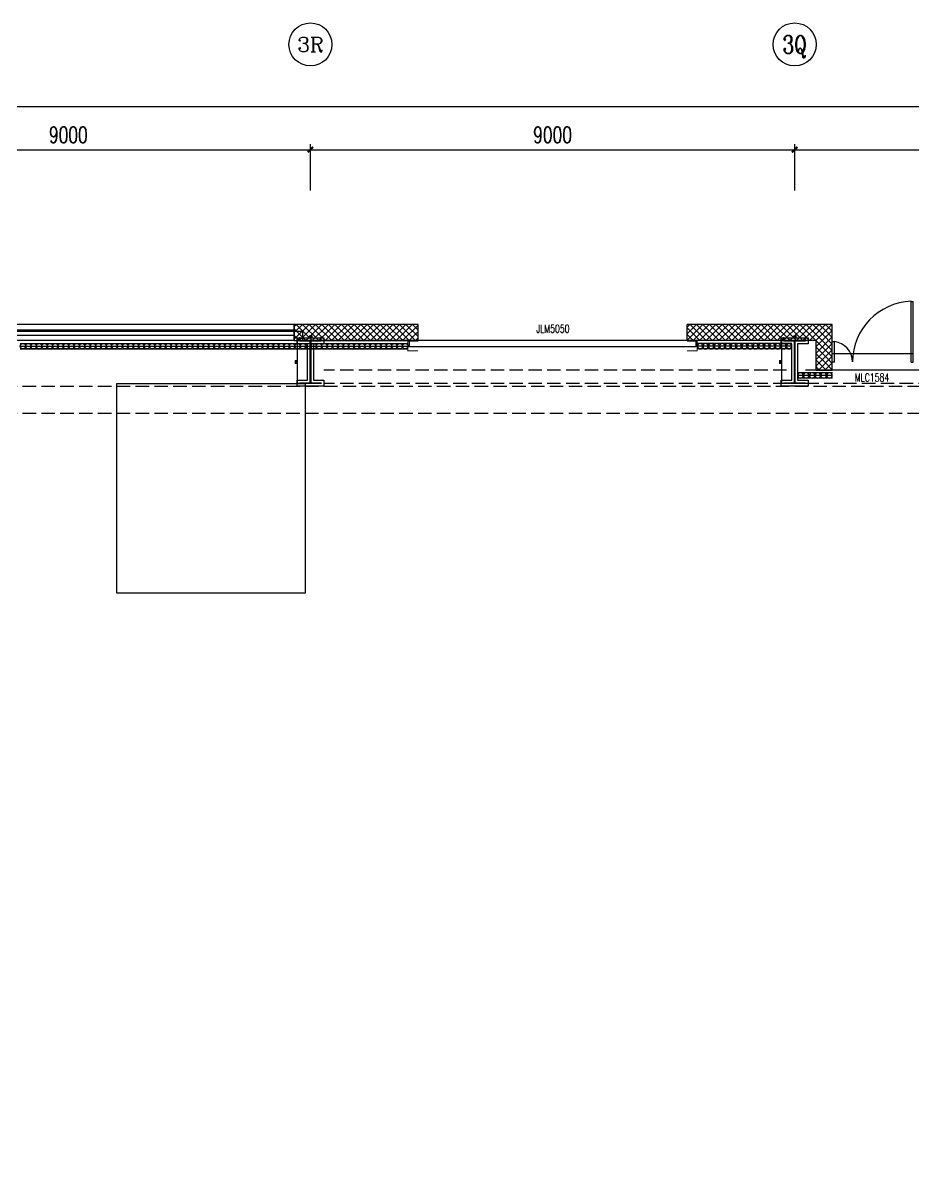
# Model space of a CAD drawing. Extents: x -474411 to 577939, y 0 to 1014176.
# Drawn here: x -269198 to -252654, y 605678 to 627024 of the extents above; entities that cross this region are included whole.
import ezdxf
from ezdxf.enums import TextEntityAlignment as Align

# ---------------------------------------------------------------- set-up
doc = ezdxf.new("R2010")
doc.units = 0
doc.header["$LTSCALE"] = 1000
doc.header["$MEASUREMENT"] = 0
doc.linetypes.add('10平面$0$DASH', pattern=[0.35, 0.25, -0.1])
doc.linetypes.add('DASH', pattern=[0.35, 0.25, -0.1])
doc.layers.get('Defpoints').update_dxf_attribs({"color": 210})
for name, color, linetype in [('10平面$0$WINDOW', 4, 'Continuous'), ('10平面$0$WINDOW_TEXT', 7, 'Continuous'), ('A-AXIS-D', 1, 'Continuous'), ('A-AXIS-DP', 126, 'Continuous'), ('A-HATCH-2', 251, 'Continuous'), ('A-SFCE', 30, 'Continuous'), ('A-WINDOW', 140, 'Continuous'), ('AS-COLN', 6, 'Continuous'), ('AS-WALL', 40, 'Continuous'), ('AS-结构边线层', 200, 'Continuous'), ('DIM_SYMB', 3, 'Continuous'), ('PUB_HATCH', 8, 'Continuous'), ('PUB_TEXT', 7, 'Continuous'), ('建-窗', 4, 'Continuous'), ('建-门窗编号', 7, 'Continuous')]:
    doc.layers.add(name, color=color, linetype=linetype)
doc.styles.add('10平面$0$_TCH_WINDOW', font='SIMPLEX', dxfattribs={"height": 3.5, "bigfont": 'GBCBIG'})
doc.styles.add('_TCH_AXIS', font='COMPLEX', dxfattribs={"bigfont": 'GBCBIG'})
doc.styles.add('_TCH_DIM_T3', font='SIMPLEX', dxfattribs={"width": 0.705882, "bigfont": 'GBCBIG'})
doc.styles.add('A-WIN-LABEL', font='SIMPLEX', dxfattribs={"bigfont": 'GBCBIG'})
doc.dimstyles.new('_TCH_ARCH&&10', dxfattribs={"dimtxt": 29.75, "dimasz": 10, "dimexe": 10, "dimexo": 10, "dimgap": 12.625, "dimtad": 1, "dimdec": 0, "dimzin": 0, "dimdsep": 46, "dimtxsty": '_TCH_DIM_T3', "dimblk": 'ARCHTICK', "dimcen": 0.09, "dimclrt": 7, "dimazin": 2, "dimtfac": 1, "dimtdec": 0, "dimtix": 1, "dimtmove": 2, "dimatfit": 3, "dimfxl": 0, "dimtolj": 1, "dimtzin": 0, "dimarcsym": 0})
doc.dimstyles.new('_TCH_ARCH&&100', dxfattribs={"dimtxt": 297.5, "dimasz": 100, "dimexe": 100, "dimexo": 100, "dimgap": 126.25, "dimtad": 1, "dimdec": 0, "dimzin": 0, "dimdsep": 46, "dimtxsty": '_TCH_DIM_T3', "dimblk": 'ARCHTICK', "dimcen": 0.09, "dimclrt": 7, "dimazin": 2, "dimtfac": 1, "dimtdec": 0, "dimtix": 1, "dimtmove": 2, "dimatfit": 3, "dimfxl": 0, "dimtolj": 1, "dimtzin": 0, "dimarcsym": 0})
pattern_1 = [(45, (60, 0), (-60.000061, 60.000061), []), (135, (60, 0), (-60.000061, -60.000061), [])]

# ---------------------------------------------------------------- blocks, each defined once
blk = doc.blocks.new('43243')
at = {"layer": 'AS-结构边线层', "color": 8}
blk.add_lwpolyline([(-252354, 620570), (-254454, 620570), (-254454, 621120), (-263994, 621120), (-263994, 621290), (-277514, 621290), (-277514, 621120), (-279354, 621120), (-279354, 620570), (-281454, 620570), (-281454, 621120), (-295987, 621120), (-313454, 567286)], dxfattribs=at)
blk.add_lwpolyline([(-267454, 620320), (-263954, 620320), (-263954, 616420), (-267454, 616420)], close=True, dxfattribs=at)
blk = doc.blocks.new('4324324')
at = {"layer": 'A-HATCH-2', "linetype": 'DASH'}
for p, q in [((-294754, 620270), (-135554, 620270)), ((-294754, 619770), (-135554, 619770))]:
    blk.add_line(p, q, dxfattribs=at)
blk = doc.blocks.new('_ArchTick')
at = {"color": 0, "linetype": 'ByBlock', "const_width": 0.4}
blk.add_lwpolyline([(-0.5, -0.5), (0.5, 0.5)], dxfattribs=at)
blk = doc.blocks.new('*D1161')
at = {"layer": 'A-AXIS-DP', "color": 0, "lineweight": -2}
for p, q in [((-255054, 621130), (-255054, 621179)), ((-255054, 621169), (-254654, 621169)), ((-254654, 621130), (-254654, 621179))]:
    blk.add_line(p, q, dxfattribs=at)
at = {"layer": 'Defpoints', "color": 0}
for p in [(-254654, 621169), (-255054, 621120), (-254654, 621120)]:
    blk.add_point(p, dxfattribs=at)
at = {"layer": 'A-AXIS-DP', "color": 0, "lineweight": -2, "xscale": 10, "yscale": 10, "zscale": 10, "rotation": 180}
blk.add_blockref('_ArchTick', (-255054, 621169), dxfattribs=at)
at = {"layer": 'A-AXIS-DP', "color": 0, "lineweight": -2, "xscale": 10, "yscale": 10, "zscale": 10}
blk.add_blockref('_ArchTick', (-254654, 621169), dxfattribs=at)
at = {"layer": 'A-AXIS-DP', "color": 7, "insert": (-254854, 621196), "char_height": 29.8, "attachment_point": 5, "style": '_TCH_DIM_T3'}
blk.add_mtext('\\A1;400', dxfattribs=at)
blk = doc.blocks.new('*D1162')
at = {"layer": 'A-AXIS-DP', "color": 0, "lineweight": -2}
for p, q in [((-255064, 621120), (-255105, 621120)), ((-255095, 620320), (-255095, 621120)), ((-255064, 620320), (-255105, 620320))]:
    blk.add_line(p, q, dxfattribs=at)
at = {"layer": 'Defpoints', "color": 0}
for p in [(-255095, 621120), (-255054, 621120), (-255054, 620320)]:
    blk.add_point(p, dxfattribs=at)
at = {"layer": 'A-AXIS-DP', "color": 0, "lineweight": -2, "xscale": 10, "yscale": 10, "zscale": 10}
for p, rotation in [((-255095, 621120), 90), ((-255095, 620320), 270)]:
    blk.add_blockref('_ArchTick', p, dxfattribs=dict(at, rotation=rotation))
at = {"layer": 'A-AXIS-DP', "color": 7, "insert": (-255123, 620720), "char_height": 29.8, "attachment_point": 5, "rotation": 90, "style": '_TCH_DIM_T3'}
blk.add_mtext('\\A1;800', dxfattribs=at)
blk = doc.blocks.new('*D1163')
at = {"layer": 'A-AXIS-DP', "color": 0, "lineweight": -2}
for p, q in [((-264054, 621130), (-264054, 621179)), ((-264054, 621169), (-263654, 621169)), ((-263654, 621130), (-263654, 621179))]:
    blk.add_line(p, q, dxfattribs=at)
at = {"layer": 'Defpoints', "color": 0}
for p in [(-263654, 621169), (-264054, 621120), (-263654, 621120)]:
    blk.add_point(p, dxfattribs=at)
at = {"layer": 'A-AXIS-DP', "color": 0, "lineweight": -2, "xscale": 10, "yscale": 10, "zscale": 10, "rotation": 180}
blk.add_blockref('_ArchTick', (-264054, 621169), dxfattribs=at)
at = {"layer": 'A-AXIS-DP', "color": 0, "lineweight": -2, "xscale": 10, "yscale": 10, "zscale": 10}
blk.add_blockref('_ArchTick', (-263654, 621169), dxfattribs=at)
at = {"layer": 'A-AXIS-DP', "color": 7, "insert": (-263854, 621196), "char_height": 29.8, "attachment_point": 5, "style": '_TCH_DIM_T3'}
blk.add_mtext('\\A1;400', dxfattribs=at)
blk = doc.blocks.new('*D1164')
at = {"layer": 'A-AXIS-DP', "color": 0, "lineweight": -2}
for p, q in [((-264064, 621120), (-264105, 621120)), ((-264095, 620320), (-264095, 621120)), ((-264064, 620320), (-264105, 620320))]:
    blk.add_line(p, q, dxfattribs=at)
at = {"layer": 'Defpoints', "color": 0}
for p in [(-264095, 621120), (-264054, 621120), (-264054, 620320)]:
    blk.add_point(p, dxfattribs=at)
at = {"layer": 'A-AXIS-DP', "color": 0, "lineweight": -2, "xscale": 10, "yscale": 10, "zscale": 10}
for p, rotation in [((-264095, 621120), 90), ((-264095, 620320), 270)]:
    blk.add_blockref('_ArchTick', p, dxfattribs=dict(at, rotation=rotation))
at = {"layer": 'A-AXIS-DP', "color": 7, "insert": (-264123, 620720), "char_height": 29.8, "attachment_point": 5, "rotation": 90, "style": '_TCH_DIM_T3'}
blk.add_mtext('\\A1;800', dxfattribs=at)
blk = doc.blocks.new('34242343243')
at = {"color": 8}
for p, q in [((-269248, 621064), (-269148, 621064)), ((-269248, 621014), (-269148, 621014)), ((-269248, 620964), (-269148, 620964)), ((-269148, 621064), (-269048, 621064)), ((-269148, 621014), (-269048, 621014)), ((-269148, 620964), (-269048, 620964)), ((-269048, 621064), (-268948, 621064)), ((-269048, 621014), (-268948, 621014)), ((-269048, 620964), (-268948, 620964)), ((-268948, 621064), (-268847, 621064)), ((-268948, 621014), (-268847, 621014)), ((-268948, 620964), (-268847, 620964)), ((-268847, 621064), (-268747, 621064)), ((-268847, 621014), (-268747, 621014)), ((-268847, 620964), (-268747, 620964)), ((-268747, 621064), (-268647, 621064)), ((-268747, 621014), (-268647, 621014)), ((-268747, 620964), (-268647, 620964)), ((-268647, 621064), (-268547, 621064)), ((-268647, 621014), (-268547, 621014)), ((-268647, 620964), (-268547, 620964)), ((-268547, 621064), (-268447, 621064)), ((-268547, 621014), (-268447, 621014)), ((-268547, 620964), (-268447, 620964)), ((-268447, 621064), (-268347, 621064)), ((-268447, 621014), (-268347, 621014)), ((-268447, 620964), (-268347, 620964)), ((-268347, 621064), (-268247, 621064)), ((-268347, 621014), (-268247, 621014)), ((-268347, 620964), (-268247, 620964)), ((-268247, 621064), (-268147, 621064)), ((-268247, 621014), (-268147, 621014)), ((-268247, 620964), (-268147, 620964)), ((-268147, 621064), (-268047, 621064)), ((-268147, 621014), (-268047, 621014)), ((-268147, 620964), (-268047, 620964)), ((-268047, 621064), (-267947, 621064)), ((-268047, 621014), (-267947, 621014)), ((-268047, 620964), (-267947, 620964)), ((-267947, 621064), (-267847, 621064)), ((-267947, 621014), (-267847, 621014)), ((-267947, 620964), (-267847, 620964)), ((-267847, 621064), (-267747, 621064)), ((-267847, 621014), (-267747, 621014)), ((-267847, 620964), (-267747, 620964)), ((-267747, 621064), (-267647, 621064)), ((-267747, 621014), (-267647, 621014)), ((-267747, 620964), (-267647, 620964)), ((-267647, 621064), (-267547, 621064)), ((-267647, 621014), (-267547, 621014)), ((-267647, 620964), (-267547, 620964)), ((-267547, 621064), (-267447, 621064)), ((-267547, 621014), (-267447, 621014)), ((-267547, 620964), (-267447, 620964)), ((-267447, 621064), (-267347, 621064)), ((-267447, 621014), (-267347, 621014)), ((-267447, 620964), (-267347, 620964)), ((-267347, 621064), (-267246, 621064)), ((-267347, 621014), (-267246, 621014)), ((-267347, 620964), (-267246, 620964)), ((-267246, 621064), (-267146, 621064)), ((-267246, 621014), (-267146, 621014)), ((-267246, 620964), (-267146, 620964)), ((-267146, 621064), (-267046, 621064)), ((-267146, 621014), (-267046, 621014)), ((-267146, 620964), (-267046, 620964)), ((-267046, 621064), (-266946, 621064)), ((-267046, 621014), (-266946, 621014)), ((-267046, 620964), (-266946, 620964)), ((-266946, 621064), (-266846, 621064)), ((-266946, 621014), (-266846, 621014)), ((-266946, 620964), (-266846, 620964)), ((-266846, 621064), (-266746, 621064)), ((-266846, 621014), (-266746, 621014)), ((-266846, 620964), (-266746, 620964)), ((-266746, 621064), (-266646, 621064)), ((-266746, 621014), (-266646, 621014)), ((-266746, 620964), (-266646, 620964)), ((-266646, 621064), (-266546, 621064)), ((-266646, 621014), (-266546, 621014)), ((-266646, 620964), (-266546, 620964)), ((-266546, 621064), (-266446, 621064)), ((-266546, 621014), (-266446, 621014)), ((-266546, 620964), (-266446, 620964)), ((-266446, 621064), (-266346, 621064)), ((-266446, 621014), (-266346, 621014)), ((-266446, 620964), (-266346, 620964)), ((-266346, 621064), (-266246, 621064)), ((-266346, 621014), (-266246, 621014)), ((-266346, 620964), (-266246, 620964)), ((-266246, 621064), (-266146, 621064)), ((-266246, 621014), (-266146, 621014)), ((-266246, 620964), (-266146, 620964)), ((-266146, 621064), (-266046, 621064)), ((-266146, 621014), (-266046, 621014)), ((-266146, 620964), (-266046, 620964)), ((-266046, 621064), (-265946, 621064)), ((-266046, 621014), (-265946, 621014)), ((-266046, 620964), (-265946, 620964)), ((-265946, 621064), (-265846, 621064)), ((-265946, 621014), (-265846, 621014)), ((-265946, 620964), (-265846, 620964)), ((-265846, 621064), (-265746, 621064)), ((-265846, 621014), (-265746, 621014)), ((-265846, 620964), (-265746, 620964)), ((-265746, 621064), (-265646, 621064)), ((-265746, 621014), (-265646, 621014)), ((-265746, 620964), (-265646, 620964)), ((-265646, 621064), (-265545, 621064)), ((-265646, 621014), (-265545, 621014)), ((-265646, 620964), (-265545, 620964)), ((-265545, 621064), (-265445, 621064)), ((-265545, 621014), (-265445, 621014)), ((-265545, 620964), (-265445, 620964)), ((-265445, 621064), (-265345, 621064)), ((-265445, 621014), (-265345, 621014)), ((-265445, 620964), (-265345, 620964)), ((-265345, 621064), (-265245, 621064)), ((-265345, 621014), (-265245, 621014)), ((-265345, 620964), (-265245, 620964)), ((-265245, 621064), (-265145, 621064)), ((-265245, 621014), (-265145, 621014)), ((-265245, 620964), (-265145, 620964)), ((-265145, 621064), (-265045, 621064)), ((-265145, 621014), (-265045, 621014)), ((-265145, 620964), (-265045, 620964)), ((-265045, 621064), (-264945, 621064)), ((-265045, 621014), (-264945, 621014)), ((-265045, 620964), (-264945, 620964)), ((-264945, 621064), (-264845, 621064)), ((-264945, 621014), (-264845, 621014)), ((-264945, 620964), (-264845, 620964)), ((-264845, 621064), (-264745, 621064)), ((-264845, 621014), (-264745, 621014)), ((-264845, 620964), (-264745, 620964)), ((-264745, 621064), (-264645, 621064)), ((-264745, 621014), (-264645, 621014)), ((-264745, 620964), (-264645, 620964)), ((-264645, 621064), (-264545, 621064)), ((-264645, 621014), (-264545, 621014)), ((-264645, 620964), (-264545, 620964)), ((-264545, 621064), (-264445, 621064)), ((-264545, 621014), (-264445, 621014)), ((-264545, 620964), (-264445, 620964)), ((-264445, 621064), (-264345, 621064)), ((-264445, 621014), (-264345, 621014)), ((-264445, 620964), (-264345, 620964)), ((-264345, 621064), (-264245, 621064)), ((-264345, 621014), (-264245, 621014)), ((-264345, 620964), (-264245, 620964)), ((-264245, 621064), (-264145, 621064)), ((-264245, 621014), (-264145, 621014)), ((-264245, 620964), (-264145, 620964)), ((-264145, 621064), (-264045, 621064)), ((-264145, 621014), (-264045, 621014)), ((-264145, 620964), (-264045, 620964)), ((-264045, 621064), (-263945, 621064)), ((-264045, 621014), (-263945, 621014)), ((-264045, 620964), (-263945, 620964)), ((-263945, 621064), (-263844, 621064)), ((-263945, 621014), (-263844, 621014)), ((-263945, 620964), (-263844, 620964)), ((-263844, 621064), (-263744, 621064)), ((-263844, 621014), (-263744, 621014)), ((-263844, 620964), (-263744, 620964)), ((-263744, 621064), (-263644, 621064)), ((-263744, 621014), (-263644, 621014)), ((-263744, 620964), (-263644, 620964)), ((-263644, 621064), (-263544, 621064)), ((-263644, 621014), (-263544, 621014)), ((-263644, 620964), (-263544, 620964)), ((-263544, 621064), (-263444, 621064)), ((-263544, 621014), (-263444, 621014)), ((-263544, 620964), (-263444, 620964)), ((-263444, 621064), (-263344, 621064)), ((-263444, 621014), (-263344, 621014)), ((-263444, 620964), (-263344, 620964)), ((-263344, 621064), (-263244, 621064)), ((-263344, 621014), (-263244, 621014)), ((-263344, 620964), (-263244, 620964)), ((-263244, 621064), (-263144, 621064)), ((-263244, 621014), (-263144, 621014)), ((-263244, 620964), (-263144, 620964)), ((-263144, 621064), (-263044, 621064)), ((-263144, 621014), (-263044, 621014)), ((-263144, 620964), (-263044, 620964)), ((-263044, 621064), (-262944, 621064)), ((-263044, 621014), (-262944, 621014)), ((-263044, 620964), (-262944, 620964)), ((-262944, 621064), (-262844, 621064)), ((-262944, 621014), (-262844, 621014)), ((-262944, 620964), (-262844, 620964)), ((-262844, 621064), (-262744, 621064)), ((-262844, 621014), (-262744, 621014)), ((-262844, 620964), (-262744, 620964)), ((-262744, 621064), (-262644, 621064)), ((-262744, 621014), (-262644, 621014)), ((-262744, 620964), (-262644, 620964)), ((-262644, 621064), (-262544, 621064)), ((-262644, 621014), (-262544, 621014)), ((-262644, 620964), (-262544, 620964)), ((-262544, 621064), (-262444, 621064)), ((-262544, 621014), (-262444, 621014)), ((-262544, 620964), (-262444, 620964)), ((-262444, 621064), (-262344, 621064)), ((-262444, 621014), (-262344, 621014)), ((-262444, 620964), (-262344, 620964)), ((-262344, 621064), (-262243, 621064)), ((-262344, 621014), (-262243, 621014)), ((-262344, 620964), (-262243, 620964)), ((-262243, 621064), (-262143, 621064)), ((-262243, 621014), (-262143, 621014)), ((-262243, 620964), (-262143, 620964)), ((-262143, 621064), (-262043, 621064)), ((-262143, 621014), (-262043, 621014)), ((-262143, 620964), (-262043, 620964)), ((-256562, 621064), (-256665, 621064)), ((-256562, 621014), (-256665, 621014)), ((-256562, 620964), (-256665, 620964)), ((-256458, 621064), (-256562, 621064)), ((-256458, 621014), (-256562, 621014)), ((-256458, 620964), (-256562, 620964)), ((-256355, 621064), (-256458, 621064)), ((-256355, 621014), (-256458, 621014)), ((-256355, 620964), (-256458, 620964)), ((-256252, 621064), (-256355, 621064)), ((-256252, 621014), (-256355, 621014)), ((-256252, 620964), (-256355, 620964)), ((-256148, 621064), (-256252, 621064)), ((-256148, 621014), (-256252, 621014)), ((-256148, 620964), (-256252, 620964)), ((-256045, 621064), (-256148, 621064)), ((-256045, 621014), (-256148, 621014)), ((-256045, 620964), (-256148, 620964)), ((-255942, 621064), (-256045, 621064)), ((-255942, 621014), (-256045, 621014)), ((-255942, 620964), (-256045, 620964)), ((-255838, 621064), (-255942, 621064)), ((-255838, 621014), (-255942, 621014)), ((-255838, 620964), (-255942, 620964)), ((-255735, 621064), (-255838, 621064)), ((-255735, 621014), (-255838, 621014)), ((-255735, 620964), (-255838, 620964)), ((-255632, 621064), (-255735, 621064)), ((-255632, 621014), (-255735, 621014)), ((-255632, 620964), (-255735, 620964)), ((-255528, 621064), (-255632, 621064)), ((-255528, 621014), (-255632, 621014)), ((-255528, 620964), (-255632, 620964)), ((-255425, 621064), (-255528, 621064)), ((-255425, 621014), (-255528, 621014)), ((-255425, 620964), (-255528, 620964)), ((-255322, 621064), (-255425, 621064)), ((-255322, 621014), (-255425, 621014)), ((-255322, 620964), (-255425, 620964)), ((-255218, 621064), (-255322, 621064)), ((-255218, 621014), (-255322, 621014)), ((-255218, 620964), (-255322, 620964)), ((-255115, 621064), (-255218, 621064)), ((-255115, 621014), (-255218, 621014)), ((-255115, 620964), (-255218, 620964)), ((-255012, 621064), (-255115, 621064)), ((-255012, 621014), (-255115, 621014)), ((-255012, 620964), (-255115, 620964)), ((-254908, 621064), (-255012, 621064)), ((-254908, 621014), (-255012, 621014)), ((-254908, 620964), (-255012, 620964)), ((-254693, 620520), (-254800, 620520)), ((-254693, 620470), (-254800, 620470)), ((-254693, 620420), (-254800, 620420)), ((-254585, 620520), (-254693, 620520)), ((-254585, 620470), (-254693, 620470)), ((-254585, 620420), (-254693, 620420)), ((-254477, 620520), (-254585, 620520)), ((-254477, 620470), (-254585, 620470)), ((-254477, 620420), (-254585, 620420)), ((-254370, 620520), (-254477, 620520)), ((-254370, 620470), (-254477, 620470)), ((-254370, 620420), (-254477, 620420)), ((-254262, 620520), (-254370, 620520)), ((-254262, 620470), (-254370, 620470)), ((-254262, 620420), (-254370, 620420)), ((-254154, 620520), (-254262, 620520)), ((-254154, 620470), (-254262, 620470)), ((-254154, 620420), (-254262, 620420))]:
    blk.add_line(p, q, dxfattribs=at)
for centre in [(-269198, 621014), (-269098, 621014), (-268998, 621014), (-268897, 621014), (-268797, 621014), (-268697, 621014), (-268597, 621014), (-268497, 621014), (-268397, 621014), (-268297, 621014), (-268197, 621014), (-268097, 621014), (-267997, 621014), (-267897, 621014), (-267797, 621014), (-267697, 621014), (-267597, 621014), (-267497, 621014), (-267397, 621014), (-267297, 621014), (-267196, 621014), (-267096, 621014), (-266996, 621014), (-266896, 621014), (-266796, 621014), (-266696, 621014), (-266596, 621014), (-266496, 621014), (-266396, 621014), (-266296, 621014), (-266196, 621014), (-266096, 621014), (-265996, 621014), (-265896, 621014), (-265796, 621014), (-265696, 621014), (-265595, 621014), (-265495, 621014), (-265395, 621014), (-265295, 621014), (-265195, 621014), (-265095, 621014), (-264995, 621014), (-264895, 621014), (-264795, 621014), (-264695, 621014), (-264595, 621014), (-264495, 621014), (-264395, 621014), (-264295, 621014), (-264195, 621014), (-264095, 621014), (-263995, 621014), (-263894, 621014), (-263794, 621014), (-263694, 621014), (-263594, 621014), (-263494, 621014), (-263394, 621014), (-263294, 621014), (-263194, 621014), (-263094, 621014), (-262994, 621014), (-262894, 621014), (-262794, 621014), (-262694, 621014), (-262594, 621014), (-262494, 621014), (-262394, 621014), (-262294, 621014), (-262193, 621014), (-262093, 621014)]:
    blk.add_ellipse(centre, major_axis=(50, 0), ratio=0.9994, start_param=0, end_param=6.283185, dxfattribs=at)
at = {"color": 8, "extrusion": (0, 0, -1)}
for centre in [(-256613, 621014), (-256510, 621014), (-256407, 621014), (-256303, 621014), (-256200, 621014), (-256097, 621014), (-255993, 621014), (-255890, 621014), (-255787, 621014), (-255683, 621014), (-255580, 621014), (-255477, 621014), (-255373, 621014), (-255270, 621014), (-255167, 621014), (-255063, 621014), (-254960, 621014)]:
    blk.add_ellipse(centre, major_axis=(51.7, 0), ratio=0.96766, start_param=3.141593, end_param=9.424778, dxfattribs=at)
for centre in [(-254746, 620470), (-254639, 620470), (-254531, 620470), (-254423, 620470), (-254316, 620470), (-254208, 620470)]:
    blk.add_ellipse(centre, major_axis=(-53.8, 0), ratio=0.928793, dxfattribs=at)
at = {"layer": 'A-SFCE', "color": 8, "const_width": 20}
for points in [[(-261853, 621110), (-262043, 621110), (-262043, 620930), (-261853, 620930)], [(-256855, 621110), (-256665, 621110), (-256665, 620930), (-256855, 620930)]]:
    blk.add_lwpolyline(points, dxfattribs=at)
blk = doc.blocks.new('WINDOW2DLIB$DYNSTYLE$00000005')
at = {"color": 0}
for points in [[(-0.5, 0.5), (-0.5, -0.5)], [(-0.5, 0.5), (0.5, 0.5)], [(0.5, -0.5), (0.5, 0.5)], [(0.5, 0.1667), (-0.5, 0.1667)], [(0.5, -0.1667), (-0.5, -0.1667)], [(-0.5, -0.5), (0.5, -0.5)]]:
    blk.add_lwpolyline(points, dxfattribs=at)
blk = doc.blocks.new('10平面$0$$DorLib2D$00000126')
at = {"color": 0, "linetype": 'Continuous'}
for p, q in [((-0.532, 0.5), (-0.532, 0.9)), ((0.532, 0.9), (0.532, 0.5))]:
    blk.add_line(p, q, dxfattribs=at)
at = {"color": 0, "linetype": '10平面$0$DASH'}
for p, q in [((-0.532, 0.9), (0.532, 0.9)), ((-0.532, 0.5), (0.532, 0.5))]:
    blk.add_line(p, q, dxfattribs=at)
blk = doc.blocks.new('DOOR2DLIB$SYSLIB$00000123')
at = {"color": 0}
for p, q in [((0.475, -0.001), (0.475, 0.752)), ((0.475, 0.752), (0.5, 0.752)), ((0.5, -0.001), (0.5, 0.752)), ((-0.5, 0), (-0.5, 0.252)), ((-0.475, 0.252), (-0.5, 0.252)), ((-0.475, 0), (-0.475, 0.252)), ((-0.475, 0), (-0.5, 0)), ((0.475, -0.001), (0.5, -0.001))]:
    blk.add_line(p, q, dxfattribs=at)
for centre, radius, start, end in [((0.505, -0.002), 0.755, 92.2493, 179.7238), ((-0.501, 0.003), 0.251, 359.7899, 84.0974)]:
    blk.add_arc(centre, radius, start, end, dxfattribs=at)
blk = doc.blocks.new('*D674')
at = {"layer": 'A-AXIS-D', "color": 0, "lineweight": -2}
for p, q in [((-272854, 623910), (-272854, 624768)), ((-272854, 624668), (-263854, 624668)), ((-263854, 623910), (-263854, 624768))]:
    blk.add_line(p, q, dxfattribs=at)
at = {"layer": 'Defpoints', "color": 0}
for p in [(-263854, 624668), (-272854, 623810), (-263854, 623810)]:
    blk.add_point(p, dxfattribs=at)
at = {"layer": 'A-AXIS-D', "color": 0, "lineweight": -2, "xscale": 100, "yscale": 100, "zscale": 100, "rotation": 180}
blk.add_blockref('_ArchTick', (-272854, 624668), dxfattribs=at)
at = {"layer": 'A-AXIS-D', "color": 0, "lineweight": -2, "xscale": 100, "yscale": 100, "zscale": 100}
blk.add_blockref('_ArchTick', (-263854, 624668), dxfattribs=at)
at = {"layer": 'A-AXIS-D', "color": 7, "insert": (-268354, 624943), "char_height": 297.5, "attachment_point": 5, "style": '_TCH_DIM_T3'}
blk.add_mtext('\\A1;9000', dxfattribs=at)
blk = doc.blocks.new('*D675')
at = {"layer": 'A-AXIS-D', "color": 0, "lineweight": -2}
for p, q in [((-263854, 623910), (-263854, 624768)), ((-263854, 624668), (-254854, 624668)), ((-254854, 623910), (-254854, 624768))]:
    blk.add_line(p, q, dxfattribs=at)
at = {"layer": 'Defpoints', "color": 0}
for p in [(-254854, 624668), (-263854, 623810), (-254854, 623810)]:
    blk.add_point(p, dxfattribs=at)
at = {"layer": 'A-AXIS-D', "color": 0, "lineweight": -2, "xscale": 100, "yscale": 100, "zscale": 100, "rotation": 180}
blk.add_blockref('_ArchTick', (-263854, 624668), dxfattribs=at)
at = {"layer": 'A-AXIS-D', "color": 0, "lineweight": -2, "xscale": 100, "yscale": 100, "zscale": 100}
blk.add_blockref('_ArchTick', (-254854, 624668), dxfattribs=at)
at = {"layer": 'A-AXIS-D', "color": 7, "insert": (-259354, 624943), "char_height": 297.5, "attachment_point": 5, "style": '_TCH_DIM_T3'}
blk.add_mtext('\\A1;9000', dxfattribs=at)
blk = doc.blocks.new('*D676')
at = {"layer": 'A-AXIS-D', "color": 0, "lineweight": -2}
for p, q in [((-254854, 623910), (-254854, 624768)), ((-254854, 624668), (-245854, 624668)), ((-245854, 623910), (-245854, 624768))]:
    blk.add_line(p, q, dxfattribs=at)
at = {"layer": 'Defpoints', "color": 0}
for p in [(-245854, 624668), (-254854, 623810), (-245854, 623810)]:
    blk.add_point(p, dxfattribs=at)
at = {"layer": 'A-AXIS-D', "color": 0, "lineweight": -2, "xscale": 100, "yscale": 100, "zscale": 100, "rotation": 180}
blk.add_blockref('_ArchTick', (-254854, 624668), dxfattribs=at)
at = {"layer": 'A-AXIS-D', "color": 0, "lineweight": -2, "xscale": 100, "yscale": 100, "zscale": 100}
blk.add_blockref('_ArchTick', (-245854, 624668), dxfattribs=at)
at = {"layer": 'A-AXIS-D', "color": 7, "insert": (-250354, 624943), "char_height": 297.5, "attachment_point": 5, "style": '_TCH_DIM_T3'}
blk.add_mtext('\\A1;9000', dxfattribs=at)
blk = doc.blocks.new('*D682')
at = {"layer": 'A-AXIS-D', "color": 0, "lineweight": -2}
for p, q in [((-313754, 624010), (-313754, 625568)), ((-313754, 625468), (-128054, 625468)), ((-128054, 624010), (-128054, 625568))]:
    blk.add_line(p, q, dxfattribs=at)
at = {"layer": 'Defpoints', "color": 0}
for p in [(-128054, 625468), (-313754, 623910), (-128054, 623910)]:
    blk.add_point(p, dxfattribs=at)
at = {"layer": 'A-AXIS-D', "color": 0, "lineweight": -2, "xscale": 100, "yscale": 100, "zscale": 100, "rotation": 180}
blk.add_blockref('_ArchTick', (-313754, 625468), dxfattribs=at)
at = {"layer": 'A-AXIS-D', "color": 0, "lineweight": -2, "xscale": 100, "yscale": 100, "zscale": 100}
blk.add_blockref('_ArchTick', (-128054, 625468), dxfattribs=at)
at = {"layer": 'A-AXIS-D', "color": 7, "insert": (-220904, 625743), "char_height": 297.5, "attachment_point": 5, "style": '_TCH_DIM_T3'}
blk.add_mtext('\\A1;185700', dxfattribs=at)
blk = doc.blocks.new('42343')
at = {"layer": 'A-HATCH-2', "color": 8}
for points in [[(-264104.2, 621170), (-263604.2, 621170), (-263604.2, 621058), (-263800.2, 621058), (-263800.2, 620382), (-263604.2, 620382), (-263604.2, 620270), (-264104.2, 620270), (-264104.2, 620382), (-263908.2, 620382), (-263908.2, 621058), (-264104.2, 621058)], [(-255104.2, 621170), (-254604.2, 621170), (-254604.2, 621058), (-254800.2, 621058), (-254800.2, 620382), (-254604.2, 620382), (-254604.2, 620270), (-255104.2, 620270), (-255104.2, 620382), (-254908.2, 620382), (-254908.2, 621058), (-255104.2, 621058)]]:
    blk.add_lwpolyline(points, close=True, dxfattribs=at)
at = {"layer": 'AS-COLN', "color": 8}
for points in [[(-264054.2, 621120), (-263654.2, 621120), (-263654.2, 621108), (-263850.2, 621108), (-263850.2, 620332), (-263654.2, 620332), (-263654.2, 620320), (-264054.2, 620320), (-264054.2, 620332), (-263858.2, 620332), (-263858.2, 621108), (-264054.2, 621108)], [(-255054.2, 621120), (-254654.2, 621120), (-254654.2, 621108), (-254850.2, 621108), (-254850.2, 620332), (-254654.2, 620332), (-254654.2, 620320), (-255054.2, 620320), (-255054.2, 620332), (-254858.2, 620332), (-254858.2, 621108), (-255054.2, 621108)]]:
    blk.add_lwpolyline(points, close=True, dxfattribs=at)
at = {"layer": 'A-AXIS-DP', "color": 8}
for p1, p2, distance, picture, middle in [((-264054.2, 621120), (-263654.2, 621120), 48.8, '*D1163', (-263854.2, 621196.2)), ((-255054.2, 621120), (-254654.2, 621120), 48.8, '*D1161', (-254854.2, 621196.2)), ((-264054.2, 620320), (-264054.2, 621120), 41.3, '*D1164', (-264122.9, 620720)), ((-255054.2, 620320), (-255054.2, 621120), 41.3, '*D1162', (-255122.9, 620720))]:
    dim = blk.add_aligned_dim(p1=p1, p2=p2, distance=distance, dimstyle='_TCH_ARCH&&10', dxfattribs=at)
    dim.commit()
    dim.dimension.update_dxf_attribs({"geometry": picture, "text_midpoint": middle})

msp = doc.modelspace()

# ---------------------------------------------------------------- hatches: boundary and pattern name
at = {"layer": 'PUB_HATCH'}
h = msp.add_hatch(dxfattribs=at)
h.set_pattern_fill('多孔材料', color=8, scale=30, style=0)
h.set_pattern_definition(pattern_1)
h.paths.add_polyline_path([(-261854.2, 621420.1), (-264154.2, 621420.1), (-264154.2, 621120.1), (-261854.2, 621120.1)])
h = msp.add_hatch(dxfattribs=at)
h.set_pattern_fill('多孔材料', color=8, scale=30, style=0)
h.set_pattern_definition(pattern_1)
h.paths.add_polyline_path([(-254454.2, 621119.9), (-254154.2, 621419.9), (-256854.2, 621419.9), (-256854.2, 621119.9)])
h = msp.add_hatch(dxfattribs=at)
h.set_pattern_fill('多孔材料', color=8, scale=30, style=0)
h.set_pattern_definition(pattern_1)
h.paths.add_polyline_path([(-254454.2, 620569.9), (-254154.2, 620869.9), (-254154.2, 621419.9), (-254454.2, 621119.9)])
h = msp.add_hatch(dxfattribs=at)
h.set_pattern_fill('多孔材料', color=8, scale=30, style=0)
h.set_pattern_definition(pattern_1)
h.paths.add_polyline_path([(-254454.2, 620569.9), (-254154.2, 620569.9), (-254154.2, 620869.9)])

# ---------------------------------------------------------------- linework, layer by layer
at = {"layer": '10平面$0$WINDOW', "color": 8}
msp.add_line((-252654.2, 620869.9), (-254154.2, 620869.9), dxfattribs=at)
at = {"layer": 'A-AXIS-D', "color": 8}
for centre in [(-263854.2, 626624), (-254854.2, 626624)]:
    msp.add_circle(centre, 400, dxfattribs=at)
at = {"layer": 'A-SFCE', "color": 8, "linetype": 'DASH'}
for p, q in [((-255004.2, 620570), (-263604.2, 620570)), ((-246004.2, 620570), (-254704.2, 620570)), ((-255004.2, 620320), (-263604.2, 620320)), ((-246004.2, 620320), (-254704.2, 620320))]:
    msp.add_line(p, q, dxfattribs=at)
at = {"layer": 'AS-WALL', "color": 8}
for p, q in [((-261854.2, 621420.1), (-264154.2, 621420.1)), ((-264154.2, 621420.1), (-264154.2, 621120.1)), ((-261854.2, 621120.1), (-261854.2, 621420.1)), ((-254154.2, 621419.9), (-256854.2, 621419.9)), ((-256854.2, 621119.9), (-256854.2, 621419.9)), ((-254154.2, 620869.9), (-254154.2, 621419.9)), ((-264154.2, 621120.1), (-261854.2, 621120.1)), ((-254454.2, 621119.9), (-256854.2, 621119.9)), ((-254454.2, 620569.9), (-254454.2, 621119.9)), ((-254154.2, 620569.9), (-254154.2, 620869.9)), ((-254454.2, 620569.9), (-254154.2, 620569.9))]:
    msp.add_line(p, q, dxfattribs=at)

# ---------------------------------------------------------------- block references
at = {"layer": '10平面$0$WINDOW', "color": 8}
ref = msp.add_blockref('DOOR2DLIB$SYSLIB$00000123', (-253404.2, 620719.9), dxfattribs=dict(at, xscale=-1500, yscale=-1500, zscale=300, rotation=179.9999999999555))
ref.add_attrib('A', 'MLC1584', (-253736.7, 620358.1), dxfattribs={"layer": '10平面$0$WINDOW_TEXT', "ltscale": 500, "height": 148.75, "rotation": 360, "style": '10平面$0$_TCH_WINDOW', "width": 0.705882})
ref = msp.add_blockref('10平面$0$$DorLib2D$00000126', (-259354.2, 621269.9), dxfattribs=dict(at, xscale=5000, yscale=300, zscale=300, rotation=179.9999999999992))
ref.add_attrib('A', 'JLM5050', (-259655.4, 621265.6), dxfattribs={"layer": '10平面$0$WINDOW_TEXT', "ltscale": 500, "height": 148.75, "rotation": 360, "style": '10平面$0$_TCH_WINDOW', "width": 0.705882})
at = {"layer": 'A-WINDOW', "color": 8}
for name in ['43243', '42343', '4324324']:
    msp.add_blockref(name, (0, 0), dxfattribs=at)
at = {"layer": 'DIM_SYMB', "color": 8}
msp.add_blockref('34242343243', (0, 0), dxfattribs=at)
at = {"layer": '建-窗', "color": 8}
ref = msp.add_blockref('WINDOW2DLIB$DYNSTYLE$00000005', (-270754.2, 621270.1), dxfattribs=dict(at, xscale=13200, yscale=300, zscale=300, rotation=180.0000000003004))
ref.add_attrib('A', 'MLC13224', (-271136.7, 621770.7), dxfattribs={"layer": '建-门窗编号', "ltscale": 500, "height": 148.75, "style": 'A-WIN-LABEL', "width": 0.705882})

# ---------------------------------------------------------------- texts
at = {"layer": 'PUB_TEXT', "color": 8, "style": '_TCH_AXIS'}
msp.add_text('3R', height=276.42, dxfattribs=at).set_placement((-264097.7, 626485.8), (-263610.7, 626485.8), align=Align.FIT)
at = {"layer": 'PUB_TEXT', "color": 8, "style": '_TCH_AXIS', "width": 0.807692}
msp.add_text('3Q', height=333.94, dxfattribs=at).set_placement((-255079, 626457), (-254629.4, 626457), align=Align.FIT)

# ---------------------------------------------------------------- dimensions: what is measured, and where the dimension line sits
at = {"layer": 'A-AXIS-D', "color": 8}
for base, p1, p2, picture, middle in [((-128054.2, 625467.8), (-313754.2, 623909.8), (-128054.2, 623909.8), '*D682', (-220904.2, 625742.8)), ((-263854.2, 624667.8), (-272854.2, 623809.8), (-263854.2, 623809.8), '*D674', (-268354.2, 624942.8)), ((-254854.2, 624667.8), (-263854.2, 623809.8), (-254854.2, 623809.8), '*D675', (-259354.2, 624942.8)), ((-245854.2, 624667.8), (-254854.2, 623809.8), (-245854.2, 623809.8), '*D676', (-250354.2, 624942.8))]:
    dim = msp.add_linear_dim(base=base, p1=p1, p2=p2, angle=0, dimstyle='_TCH_ARCH&&100', override={"dimgap": 0}, dxfattribs=at)
    dim.commit()
    dim.dimension.update_dxf_attribs({"geometry": picture, "text_midpoint": middle, "dimtype": 161})

doc.saveas('drawing.dxf')
